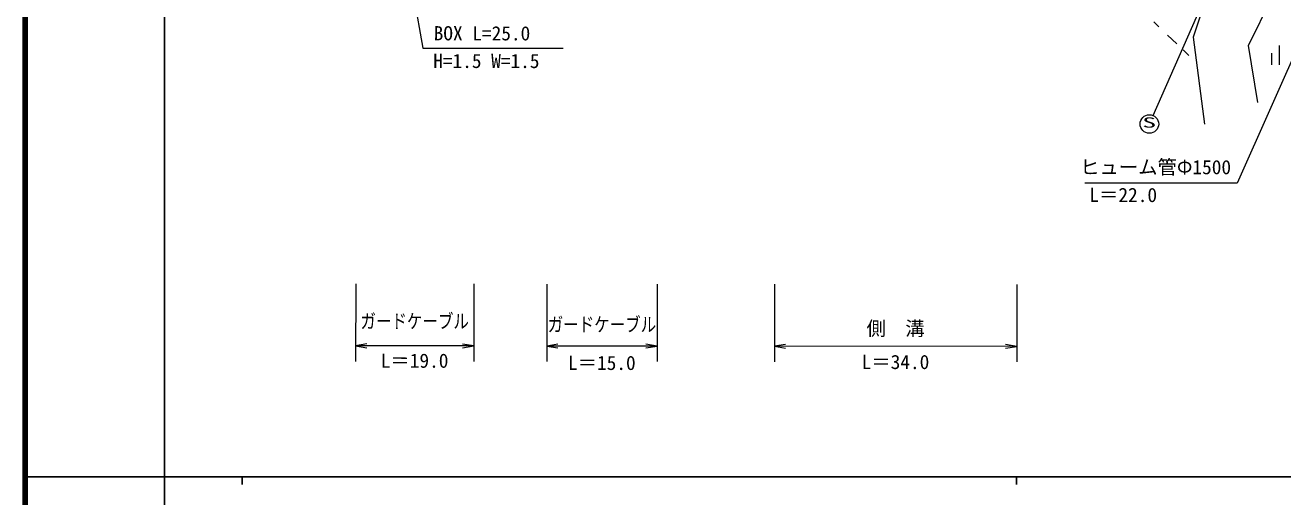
# Model space of a CAD drawing. Units: millimetres, scale not verified. Extents: x 40000 to 680000, y 20000 to 380000.
# Drawn here: x 40000 to 202393, y 202409 to 263277 of the extents above; entities that cross this region are included whole.
import ezdxf
from ezdxf.enums import TextEntityAlignment as Align

# ---------------------------------------------------------------- set-up
doc = ezdxf.new("R2010")
doc.units = ezdxf.units.MM
doc.header["$LTSCALE"] = 1000
for name, color, linetype, lineweight in [('M-BGD', 7, 'Continuous', 13), ('M-TTL', 2, 'Continuous', 140), ('M-TTL-BAND', 7, 'Continuous', 25), ('M-TTL-FRAM', 7, 'Continuous', 13)]:
    doc.layers.add(name, color=color, linetype=linetype, lineweight=lineweight)
doc.styles.add('ＭＳ ゴシック', font='')
doc.styles.get('ＭＳ ゴシック').set_extended_font_data('MS Gothic')

# ---------------------------------------------------------------- blocks, each defined once
blk = doc.blocks.new('open_arrow')
at = {"color": 0, "linetype": 'Continuous', "lineweight": -2}
blk.add_lwpolyline([(7.5, 1.25), (0, 0), (7.5, -1.25)], dxfattribs=at)

msp = doc.modelspace()

# ---------------------------------------------------------------- linework, layer by layer
at = {"layer": 'M-BGD'}
for p, q in [((197952, 260662), (201665, 268182)), ((192674, 267218), (190815, 261736)), ((185740, 263699), (186395, 263070)), ((187514, 261997), (188696, 260862)), ((190815, 261736), (192258, 250484)), ((189515, 260077), (190241, 259379)), ((199182, 253283), (197952, 260662)), ((201920, 260664), (201918, 258164)), ((200919, 259665), (200918, 258165))]:
    msp.add_line(p, q, dxfattribs=at)
at = {"layer": 'M-TTL'}
msp.add_line((40000, 380000), (40000, 20000), dxfattribs=at)
at = {"layer": 'M-TTL-BAND'}
for p, q in [((58000, 370000), (58000, 20000)), ((40000, 205000), (579000, 205000)), ((68000, 205000), (68000, 204000)), ((168000, 205000), (168000, 204000))]:
    msp.add_line(p, q, dxfattribs=at)
at = {"layer": 'M-TTL-FRAM'}
for p, q in [((81619, 315345), (91362, 260302)), ((185643, 251619), (194244, 271194)), ((205201, 262432), (196508, 242889)), ((91362, 260302), (109488, 260288)), ((196508, 242889), (176836, 242905)), ((82679, 229891), (82671, 219891)), ((97924, 229878), (97916, 219878)), ((107353, 229870), (107345, 219870)), ((121602, 229859), (121594, 219859)), ((136752, 229846), (136744, 219846)), ((168035, 229821), (168027, 219821)), ((97917, 221878), (82673, 221891)), ((121595, 221859), (107346, 221870)), ((168029, 221821), (136745, 221846))]:
    msp.add_line(p, q, dxfattribs=at)
msp.add_circle((185160, 250521), 1200, dxfattribs=at)

# ---------------------------------------------------------------- block references
at = {"layer": 'M-TTL-FRAM', "xscale": 193, "yscale": 193}
for p in [(82673, 221891), (107346, 221870), (136745, 221846)]:
    msp.add_blockref('open_arrow', p, dxfattribs=at)
at = {"layer": 'M-TTL-FRAM', "xscale": 193, "yscale": 193, "rotation": 180}
for p in [(97917, 221878), (121595, 221859), (168029, 221821)]:
    msp.add_blockref('open_arrow', p, dxfattribs=at)

# ---------------------------------------------------------------- texts
at = {"layer": 'M-TTL-FRAM', "style": 'ＭＳ ゴシック'}
for s, p in [('BOX L=25.0', (92748, 260768)), ('H=1.5 W=1.5', (92692, 257202)), ('ヒューム管Φ1500', (176214, 243504)), ('L＝22.0', (177417, 239906)), ('側\u3000溝', (148638, 222676)), ('L＝19.0', (85917, 218520)), ('L＝15.0', (110093, 218235)), ('L＝34.0', (148009, 218352))]:
    msp.add_text(s, height=1833, rotation=359.953, dxfattribs=at).set_placement(p, align=Align.BOTTOM_LEFT)
for s, height, width, p in [('S', 1320, 2, (184240, 249659)), ('ガードケーブル', 1833, 0.8, (83296, 223614)), ('ガードケーブル', 1833, 0.8, (107472, 223191))]:
    msp.add_text(s, height=height, rotation=359.953, dxfattribs=dict(at, width=width)).set_placement(p, align=Align.BOTTOM_LEFT)

doc.saveas('drawing.dxf')
